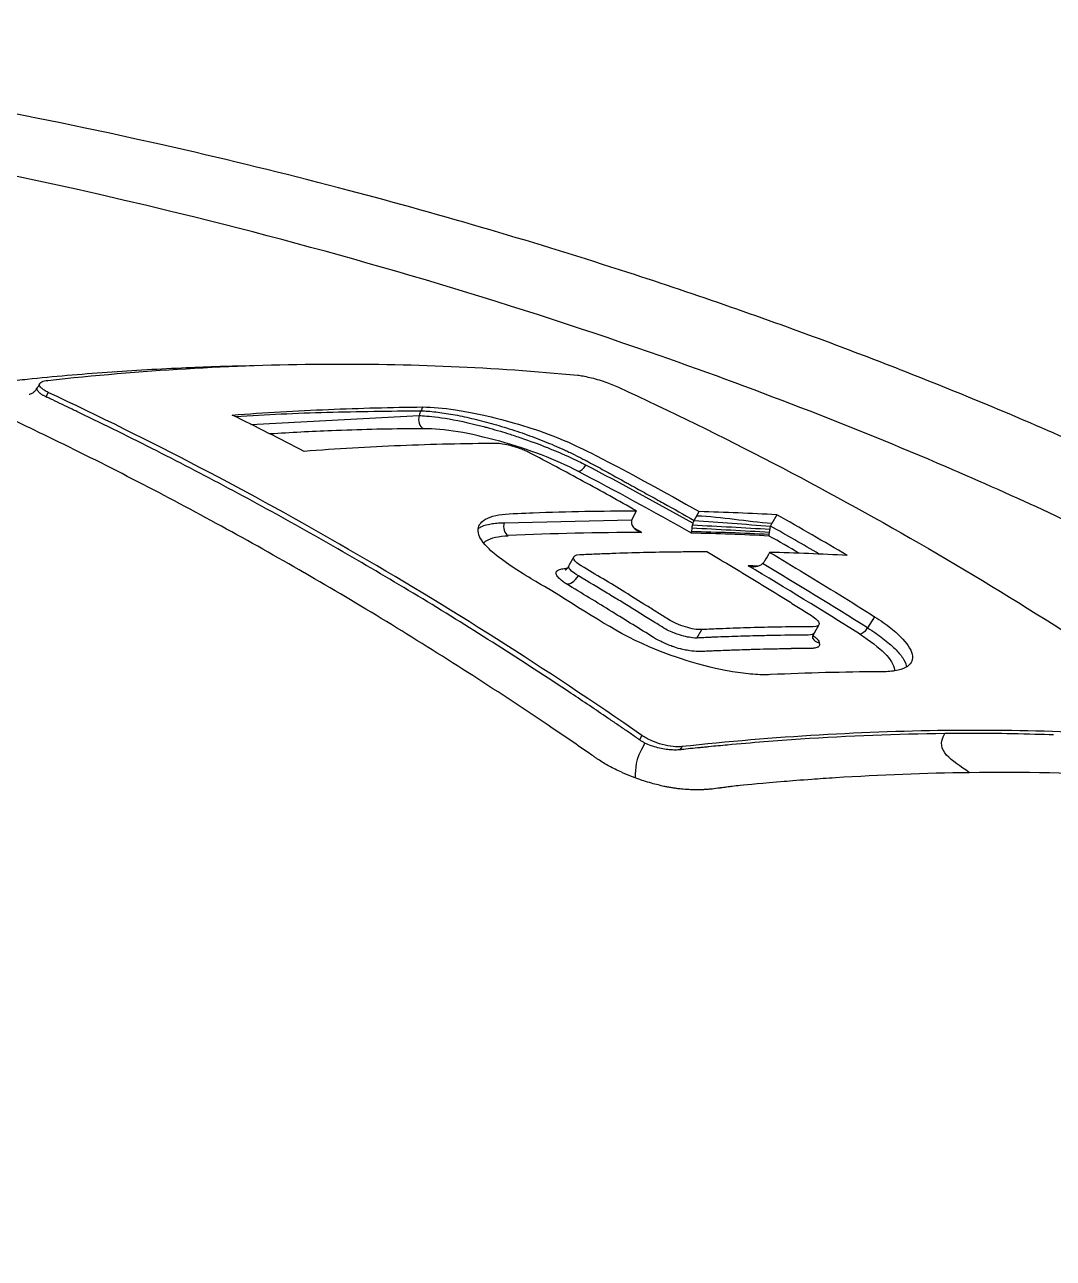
# Model space of a CAD drawing. Header units: millimetres. Extents: x 0 to 4378, y 0 to 2376.
# Drawn here: x 2719.27 to 2740.43, y 1266.41 to 1291.78 of the extents above; entities that cross this region are included whole.
import ezdxf

# ---------------------------------------------------------------- set-up
doc = ezdxf.new("R2010")
doc.units = ezdxf.units.MM
doc.header["$LTSCALE"] = 0.2
doc.layers.add('01_Object Line', color=4, linetype='Continuous')

# ---------------------------------------------------------------- blocks, each defined once
blk = doc.blocks.new('A$C7c2cc22e_1')
for p, q in [((209.365, 250.38), (209.322, 250.305)), ((209.54, 250.197), (209.489, 250.108)), ((214.866, 249.599), (217.171, 249.719)), ((213.71, 249.539), (214.866, 249.599)), ((221.541, 247.578), (221.639, 247.759)), ((222.825, 247.563), (222.929, 247.743)), ((224.527, 247.679), (224.424, 247.499)), ((218.919, 247.514), (221.541, 247.578)), ((220.352, 246.816), (220.248, 246.636)), ((224.194, 246.475), (224.194, 246.475)), ((224.904, 246.049), (224.904, 246.049)), ((225.392, 245.415), (225.292, 245.242)), ((226.537, 245.583), (226.393, 245.351)), ((222.882, 245.144), (222.982, 245.317)), ((221.751, 243.141), (221.7, 243.052)), ((222.57, 242.909), (222.533, 242.844))]:
    blk.add_line(p, q)
for centre, major_axis, ratio, start_param, end_param in [((217.312, 249.637), (0.001, -0.2), 0.77365, 4.287757, 5.913485), ((220.496, 248.759), (-0.093, -0.177), 0.58604, 0.282702, 1.548685), ((186.386, 141.921), (1.532, 115.221), 0.776925, 5.881445, 5.908212), ((186.197, 141.9), (1.681, 115.104), 0.777163, 5.880853, 5.909271), ((183.145, 136.663), (60.833, 105.398), 0.577369, 0.283518, 0.304573), ((188.887, 144.184), (-1.434, -112.931), 0.776835, 2.721499, 2.739646), ((219.06, 247.432), (0.01, -0.2), 0.765372, 4.254682, 5.832137), ((188.752, 143.954), (-1.435, -112.931), 0.776832, 2.727047, 2.739594), ((183.26, 136.518), (60.677, 105.111), 0.577362, 0.320266, 0.355733), ((184.893, 141.038), (1.622, 116.062), 0.777073, 5.880302, 5.882071), ((207.821, 131.446), (22.95, 114.988), 0.619756, 0.088687, 0.110518), ((188.536, 143.978), (-1.669, -112.765), 0.777196, 2.731745, 2.739505), ((186.373, 141.902), (-1.531, -115.245), 0.776937, 2.695403, 2.722169), ((184.576, 135.841), (60.859, 105.378), 0.577316, 0.283667, 0.304722), ((220.395, 248.367), (0.195, 2.112), 0.264415, 3.142477, 3.565612), ((186.18, 141.88), (-1.681, -115.131), 0.777161, 2.696436, 2.724849), ((184.425, 135.907), (60.674, 105.048), 0.5773, 0.304349, 0.306997), ((239.87, 190.855), (-59.428, 62.962), 0.349678, 5.367218, 5.382753), ((239.87, 190.855), (-59.428, 62.962), 0.349678, 5.353187, 5.367218), ((226.632, 245.656), (1.372, 0.51), 0.282269, 3.174957, 3.505464), ((226.295, 245.408), (-0.107, -0.169), 0.567948, 0.330285, 1.594392)]:
    blk.add_ellipse(centre, major_axis=major_axis, ratio=ratio, start_param=start_param, end_param=end_param)
for points, knots in [([(236.821, 246.091), (236.72, 246.149), (236.378, 246.344), (235.723, 246.703), (235.441, 246.855), (234.591, 247.303), (234.009, 247.598), (232.235, 248.466), (231.004, 249.026), (228.917, 249.918), (228.041, 250.279), (226.659, 250.822), (226.153, 251.016), (224.279, 251.715), (222.884, 252.201), (219.608, 253.264), (217.677, 253.834), (214.6, 254.646), (213.474, 254.924), (206.818, 256.454), (201.82, 257.152), (195.379, 257.673), (193.087, 257.76), (187.708, 257.722), (183.202, 257.477), (176.993, 255.792), (175.23, 255.066), (172.411, 253.337), (171.358, 252.334), (170.702, 251.216)], [-11.591769, -11.591769, -11.591769, -11.591769, -11.369233, -11.369233, -11.2055, -11.2055, -10.879051, -10.879051, -10.229253, -10.229253, -9.808886, -9.808886, -9.569695, -9.569695, -8.931682, -8.931682, -8.097781, -8.097781, -7.622133, -7.622133, -5.29353, -5.29353, -3.945591, -3.945591, -1.974095, -1.974095, -0.987299, -0.987299, -0.000001, -0.000001, -0.000001, -0.000001]), ([(234.612, 245.415), (234.587, 245.429), (234.567, 245.441), (234.521, 245.467), (234.499, 245.48), (234.43, 245.519), (234.384, 245.545), (234.245, 245.624), (234.152, 245.676), (233.866, 245.836), (233.673, 245.942), (233.041, 246.283), (232.6, 246.513), (230.841, 247.402), (229.444, 248.049), (226.065, 249.498), (224.018, 250.289), (218.893, 252.073), (215.746, 253.009), (207.29, 255.103), (202.403, 255.889), (192.73, 256.829), (188.351, 256.745), (181.757, 256.078), (178.974, 255.462), (174.445, 253.703), (172.747, 252.572), (171.675, 251.22)], [-6.407087, -6.407087, -6.407087, -6.407087, -6.401237, -6.401237, -6.39525, -6.39525, -6.383254, -6.383254, -6.359103, -6.359103, -6.309555, -6.309555, -6.200269, -6.200269, -5.881807, -5.881807, -5.449682, -5.449682, -4.832371, -4.832371, -3.815475, -3.815475, -2.514487, -2.514487, -1.264317, -1.264317, -0.000001, -0.000001, -0.000001, -0.000001]), ([(208.43, 250.394), (208.449, 250.397), (208.469, 250.4), (208.489, 250.403), (208.505, 250.406), (208.522, 250.408), (208.539, 250.41), (208.557, 250.412), (208.574, 250.414), (208.591, 250.415), (208.626, 250.419), (208.66, 250.423), (208.694, 250.427), (208.832, 250.442), (208.97, 250.456), (209.108, 250.47), (209.658, 250.526), (210.205, 250.573), (210.751, 250.613), (211.296, 250.652), (211.838, 250.684), (212.379, 250.707), (212.842, 250.727), (213.304, 250.741), (213.763, 250.749)], [-0.7017828, -0.7017828, -0.7017828, -0.7017828, -0.7003569, -0.7003569, -0.7003569, -0.6992184, -0.6992184, -0.6992184, -0.6980799, -0.6980799, -0.6980799, -0.695803, -0.695803, -0.695803, -0.686695, -0.686695, -0.686695, -0.6502632, -0.6502632, -0.6502632, -0.6138313, -0.6138313, -0.6138313, -0.5825731, -0.5825731, -0.5825731, -0.5825731]), ([(209.53, 250.444), (211.442, 250.653), (213.323, 250.764), (216.958, 250.792), (218.71, 250.716), (220.43, 250.55)], [-1.721691, -1.721691, -1.721691, -1.721691, -0.84519, -0.84519, -0.000001, -0.000001, -0.000001, -0.000001]), ([(220.43, 250.55), (220.462, 250.547), (220.499, 250.541), (220.583, 250.526), (220.629, 250.516), (220.727, 250.493), (220.779, 250.479), (220.885, 250.448), (220.939, 250.431), (221.041, 250.396), (221.089, 250.378), (221.182, 250.342), (221.227, 250.323), (221.267, 250.304)], [-0.09810241, -0.09810241, -0.09810241, -0.09810241, -0.08224452, -0.08224452, -0.06572757, -0.06572757, -0.0490448, -0.0490448, -0.03216608, -0.03216608, -0.01647028, -0.01647028, -0.00000101, -0.00000101, -0.00000101, -0.00000101]), ([(209.144, 250.158), (209.132, 250.156), (209.152, 250.159), (209.157, 250.16), (209.16, 250.16), (209.172, 250.164), (209.18, 250.166), (209.2, 250.176), (209.211, 250.181), (209.237, 250.199), (209.254, 250.213), (209.286, 250.248), (209.301, 250.268), (209.317, 250.295), (209.319, 250.299), (209.321, 250.304)], [3.68596578, 3.68596578, 3.68596578, 3.68596578, 3.6906205, 3.6906205, 3.69389919, 3.69389919, 3.70244773, 3.70244773, 3.70862293, 3.70862293, 3.71720511, 3.71720511, 3.72576335, 3.72576335, 3.72729434, 3.72729434, 3.72729434, 3.72729434]), ([(209.489, 250.108), (209.486, 250.109), (209.483, 250.11), (209.48, 250.112), (209.472, 250.116), (209.464, 250.119), (209.456, 250.123), (209.449, 250.127), (209.441, 250.131), (209.434, 250.135), (209.427, 250.139), (209.42, 250.143), (209.413, 250.147), (209.407, 250.151), (209.4, 250.155), (209.394, 250.159), (209.388, 250.163), (209.383, 250.168), (209.377, 250.172), (209.36, 250.185), (209.346, 250.199), (209.336, 250.212), (209.323, 250.23), (209.315, 250.247), (209.313, 250.263), (209.312, 250.278), (209.315, 250.292), (209.322, 250.305)], [0, 0, 0, 0, 0.0122208, 0.0122208, 0.0122208, 0.0476546, 0.0476546, 0.0476546, 0.0830884, 0.0830884, 0.0830884, 0.1185223, 0.1185223, 0.1185223, 0.1539561, 0.1539561, 0.1539561, 0.1893899, 0.1893899, 0.1893899, 0.3031466, 0.3031466, 0.3031466, 0.4523372, 0.4523372, 0.4523372, 0.5891474, 0.5891474, 0.5891474, 0.5891474]), ([(209.54, 250.197), (209.511, 250.211), (209.484, 250.225), (209.436, 250.255), (209.416, 250.27), (209.372, 250.31), (209.358, 250.335), (209.359, 250.38), (209.377, 250.4), (209.438, 250.429), (209.479, 250.439), (209.53, 250.444)], [-0.09661852, -0.09661852, -0.09661852, -0.09661852, -0.08429687, -0.08429687, -0.07141596, -0.07141596, -0.04825685, -0.04825685, -0.02320733, -0.02320733, -0.00000099, -0.00000099, -0.00000099, -0.00000099]), ([(221.267, 250.304), (222.337, 249.809), (223.398, 249.288), (225.463, 248.215), (226.464, 247.667), (228.452, 246.517), (229.436, 245.919), (231.432, 244.646), (232.441, 243.97), (233.439, 243.27)], [-1.723661, -1.723661, -1.723661, -1.723661, -1.283811, -1.283811, -0.862142, -0.862142, -0.440299, -0.440299, -0.000001, -0.000001, -0.000001, -0.000001]), ([(214.808, 246.484), (214.808, 246.484), (214.807, 246.485), (214.806, 246.485), (214.24, 246.812), (213.672, 247.132), (213.101, 247.444), (212.53, 247.756), (211.957, 248.061), (211.382, 248.358), (210.806, 248.656), (210.228, 248.946), (209.648, 249.228), (209.358, 249.37), (209.067, 249.509), (208.776, 249.646), (208.739, 249.664), (208.703, 249.681), (208.667, 249.698), (208.648, 249.706), (208.63, 249.715), (208.612, 249.724), (208.594, 249.732), (208.576, 249.741), (208.558, 249.749), (208.487, 249.784), (208.423, 249.819), (208.366, 249.854), (208.31, 249.889), (208.261, 249.924), (208.222, 249.958), (208.212, 249.967), (208.202, 249.975), (208.193, 249.984), (208.189, 249.988), (208.185, 249.992), (208.181, 249.996)], [-0.8616263, -0.8616263, -0.8616263, -0.8616263, -0.861572, -0.861572, -0.861572, -0.826965, -0.826965, -0.826965, -0.7923494, -0.7923494, -0.7923494, -0.7577381, -0.7577381, -0.7577381, -0.7404325, -0.7404325, -0.7404325, -0.7382693, -0.7382693, -0.7382693, -0.7371877, -0.7371877, -0.7371877, -0.7361061, -0.7361061, -0.7361061, -0.7317796, -0.7317796, -0.7317796, -0.7274532, -0.7274532, -0.7274532, -0.7263716, -0.7263716, -0.7263716, -0.7258308, -0.7258308, -0.7258308, -0.7258308]), ([(221.7, 243.052), (221.694, 243.056), (221.689, 243.059), (221.683, 243.063), (221.676, 243.069), (221.668, 243.074), (221.66, 243.079), (221.644, 243.09), (221.629, 243.101), (221.613, 243.112), (221.551, 243.155), (221.488, 243.198), (221.426, 243.241), (221.363, 243.284), (221.3, 243.327), (221.238, 243.37), (221.222, 243.381), (221.206, 243.391), (221.191, 243.402), (221.175, 243.413), (221.159, 243.424), (221.144, 243.434), (221.112, 243.456), (221.081, 243.477), (221.05, 243.498), (220.799, 243.669), (220.547, 243.838), (220.295, 244.006), (219.791, 244.342), (219.284, 244.671), (218.775, 244.995), (218.266, 245.318), (217.755, 245.636), (217.242, 245.947), (216.728, 246.259), (216.212, 246.564), (215.694, 246.863), (215.176, 247.163), (214.656, 247.456), (214.134, 247.743), (213.612, 248.03), (213.087, 248.311), (212.561, 248.585), (212.035, 248.86), (211.506, 249.129), (210.976, 249.391), (210.711, 249.522), (210.446, 249.651), (210.18, 249.779), (210.146, 249.795), (210.113, 249.811), (210.08, 249.827), (210.063, 249.835), (210.047, 249.843), (210.03, 249.851), (210.013, 249.859), (209.997, 249.867), (209.98, 249.875), (209.913, 249.907), (209.847, 249.939), (209.78, 249.97), (209.714, 250.002), (209.647, 250.033), (209.58, 250.065), (209.564, 250.073), (209.547, 250.08), (209.53, 250.088), (209.522, 250.092), (209.514, 250.096), (209.505, 250.1), (209.5, 250.103), (209.494, 250.105), (209.489, 250.108)], [0, 0, 0, 0, 0.0013857, 0.0013857, 0.0013857, 0.0033723, 0.0033723, 0.0033723, 0.0073454, 0.0073454, 0.0073454, 0.0232379, 0.0232379, 0.0232379, 0.0391303, 0.0391303, 0.0391303, 0.0431034, 0.0431034, 0.0431034, 0.0470765, 0.0470765, 0.0470765, 0.0550227, 0.0550227, 0.0550227, 0.1185925, 0.1185925, 0.1185925, 0.2457321, 0.2457321, 0.2457321, 0.3728716, 0.3728716, 0.3728716, 0.5000112, 0.5000112, 0.5000112, 0.6271507, 0.6271507, 0.6271507, 0.7543218, 0.7543218, 0.7543218, 0.8814771, 0.8814771, 0.8814771, 0.9450548, 0.9450548, 0.9450548, 0.953002, 0.953002, 0.953002, 0.9569756, 0.9569756, 0.9569756, 0.9609492, 0.9609492, 0.9609492, 0.9768436, 0.9768436, 0.9768436, 0.992738, 0.992738, 0.992738, 0.9967116, 0.9967116, 0.9967116, 0.9986984, 0.9986984, 0.9986984, 1, 1, 1, 1]), ([(221.751, 243.141), (219.777, 244.51), (217.766, 245.786), (215.719, 246.968), (213.69, 248.139), (211.63, 249.216), (209.54, 250.197)], [0, 0, 0, 0, 0.502185, 0.502185, 0.502185, 1, 1, 1, 1]), ([(213.325, 249.731), (213.987, 249.781), (214.645, 249.82), (215.301, 249.846), (215.956, 249.873), (216.601, 249.89), (217.242, 249.896)], [-0.9999995, -0.9999995, -0.9999995, -0.9999995, -0.4999998, -0.4999998, -0.4999998, 0, 0, 0, 0]), ([(214.805, 248.982), (214.558, 249.11), (214.311, 249.236), (213.817, 249.485), (213.571, 249.609), (213.325, 249.731)], [0, 0, 0, 0, 0.1025805, 0.1025805, 0.205161, 0.205161, 0.205161, 0.205161]), ([(213.392, 249.698), (214.021, 249.742), (214.646, 249.771), (215.268, 249.787), (215.92, 249.805), (216.563, 249.812), (217.205, 249.819)], [-0.9776532, -0.9776532, -0.9776532, -0.9776532, -0.5001671, -0.5001671, -0.5001671, 0, 0, 0, 0]), ([(217.171, 249.719), (217.334, 249.714), (217.667, 249.693), (218.285, 249.545), (218.363, 249.527), (218.444, 249.506), (218.529, 249.484), (218.559, 249.476), (218.588, 249.468), (218.618, 249.46), (218.69, 249.44), (218.764, 249.419), (218.841, 249.396), (218.898, 249.379), (218.964, 249.359), (219.038, 249.335), (219.121, 249.309), (219.214, 249.278), (219.316, 249.243), (219.535, 249.167), (219.687, 249.107), (219.779, 249.071), (219.858, 249.04), (219.932, 249.009), (220.002, 248.98), (220.076, 248.949), (220.145, 248.919), (220.21, 248.89), (220.22, 248.885), (220.229, 248.881), (220.239, 248.877), (220.394, 248.806), (220.51, 248.748), (220.596, 248.702)], [0, 0, 0, 0, 0.393941, 0.393941, 0.393941, 0.443084, 0.443084, 0.443084, 0.459957, 0.459957, 0.459957, 0.5, 0.5, 0.5, 0.558685, 0.558685, 0.558685, 0.625, 0.625, 0.625, 0.75, 0.75, 0.75, 0.810453, 0.810453, 0.810453, 0.875, 0.875, 0.875, 0.882272, 0.882272, 0.882272, 1, 1, 1, 1]), ([(217.242, 249.896), (217.236, 249.883), (217.229, 249.87), (217.217, 249.845), (217.211, 249.832), (217.205, 249.819)], [0.0000052, 0.0000052, 0.0000052, 0.0000052, 0.5, 0.5, 0.999968, 0.999968, 0.999968, 0.999968]), ([(217.205, 249.819), (217.298, 249.816), (217.401, 249.808), (217.511, 249.795), (217.621, 249.782), (217.739, 249.764), (217.862, 249.742), (217.985, 249.72), (218.114, 249.693), (218.247, 249.662), (218.379, 249.632), (218.516, 249.597), (218.655, 249.558), (218.793, 249.519), (218.934, 249.477), (219.075, 249.432), (219.215, 249.386), (219.355, 249.338), (219.493, 249.287), (219.562, 249.262), (219.631, 249.236), (219.698, 249.209), (219.766, 249.182), (219.832, 249.155), (219.898, 249.128), (219.963, 249.1), (220.027, 249.072), (220.09, 249.044), (220.121, 249.03), (220.152, 249.016), (220.183, 249.002), (220.213, 248.987), (220.243, 248.973), (220.273, 248.959), (220.332, 248.93), (220.389, 248.901), (220.446, 248.873), (220.477, 248.857), (220.508, 248.841), (220.538, 248.826)], [0, 0, 0, 0, 0.0625, 0.0625, 0.0625, 0.125, 0.125, 0.125, 0.1875, 0.1875, 0.1875, 0.25, 0.25, 0.25, 0.3125, 0.3125, 0.3125, 0.375, 0.375, 0.375, 0.40625, 0.40625, 0.40625, 0.4375, 0.4375, 0.4375, 0.46875, 0.46875, 0.46875, 0.484375, 0.484375, 0.484375, 0.5, 0.5, 0.5, 0.53125, 0.53125, 0.53125, 0.5482111, 0.5482111, 0.5482111, 0.5482111]), ([(217.242, 249.896), (217.438, 249.894), (217.663, 249.876), (218.232, 249.79), (218.526, 249.723), (219.099, 249.581), (219.375, 249.494), (219.77, 249.36), (220.048, 249.258), (220.491, 249.055), (220.697, 248.955), (221.556, 248.508), (222.183, 248.166), (222.929, 247.743)], [-1.991968, -1.991968, -1.991968, -1.991968, -1.786266, -1.786266, -1.531519, -1.531519, -1.065024, -1.065024, -0.555126, -0.555126, -0.317149, -0.317149, 0, 0, 0, 0]), ([(217.257, 249.45), (217.257, 249.45), (217.257, 249.45), (217.257, 249.45), (217.257, 249.45), (217.257, 249.45), (217.257, 249.45), (217.256, 249.45), (217.256, 249.45), (217.255, 249.45), (217.255, 249.45), (217.254, 249.45), (217.253, 249.45), (217.222, 249.45), (217.138, 249.45), (216.475, 249.443), (215.922, 249.43), (214.946, 249.39), (214.525, 249.368), (214.101, 249.342)], [-0.6129394, -0.6129394, -0.6129394, -0.6129394, -0.6128545, -0.6128545, -0.6127713, -0.6127713, -0.6126044, -0.6126044, -0.6122683, -0.6122683, -0.6115884, -0.6115884, -0.6102003, -0.6102003, -0.5568848, -0.5568848, -0.2967167, -0.2967167, -0.1001915, -0.1001915, -0.1001915, -0.1001915]), ([(220.436, 248.573), (219.973, 248.816), (219.443, 249.019), (218.827, 249.19), (218.209, 249.362), (217.679, 249.453), (217.257, 249.45)], [0, 0, 0, 0, 0.5, 0.5, 0.5, 1, 1, 1, 1]), ([(218.751, 249.145), (218.102, 249.141), (217.447, 249.127), (216.788, 249.1), (216.13, 249.073), (215.469, 249.034), (214.805, 248.982)], [-1, -1, -1, -1, -0.5, -0.5, -0.5, 0, 0, 0, 0]), ([(219.439, 248.956), (219.413, 248.97), (219.384, 248.984), (219.322, 249.011), (219.289, 249.024), (219.181, 249.064), (219.113, 249.083), (219, 249.112), (218.941, 249.125), (218.834, 249.142), (218.789, 249.145), (218.751, 249.145)], [-0.06988791, -0.06988791, -0.06988791, -0.06988791, -0.06202551, -0.06202551, -0.05423635, -0.05423635, -0.03774543, -0.03774543, -0.01857631, -0.01857631, 0, 0, 0, 0]), ([(221.639, 247.759), (221.274, 247.965), (220.909, 248.167), (220.176, 248.566), (219.808, 248.763), (219.439, 248.956)], [0, 0, 0, 0, 0.1540444, 0.1540444, 0.3080886, 0.3080886, 0.3080886, 0.3080886]), ([(220.538, 248.826), (220.564, 248.813), (220.589, 248.799), (220.615, 248.786), (220.725, 248.729), (220.832, 248.671), (220.937, 248.613), (221.043, 248.555), (221.146, 248.498), (221.25, 248.44), (221.302, 248.411), (221.354, 248.382), (221.407, 248.353), (221.433, 248.338), (221.459, 248.324), (221.485, 248.309), (221.512, 248.295), (221.538, 248.28), (221.565, 248.266), (221.618, 248.237), (221.671, 248.208), (221.723, 248.178), (221.776, 248.149), (221.829, 248.12), (221.882, 248.091), (221.987, 248.033), (222.092, 247.974), (222.197, 247.916), (222.406, 247.799), (222.615, 247.681), (222.825, 247.563)], [0.5482111, 0.5482111, 0.5482111, 0.5482111, 0.5625, 0.5625, 0.5625, 0.625, 0.625, 0.625, 0.6875, 0.6875, 0.6875, 0.71875, 0.71875, 0.71875, 0.734375, 0.734375, 0.734375, 0.75, 0.75, 0.75, 0.78125, 0.78125, 0.78125, 0.8125, 0.8125, 0.8125, 0.875, 0.875, 0.875, 1, 1, 1, 1]), ([(224.399, 244.391), (224.29, 244.385), (224.168, 244.387), (223.904, 244.407), (223.763, 244.425), (223.448, 244.478), (223.143, 244.536), (222.514, 244.725), (222.219, 244.825), (221.12, 245.305), (220.561, 245.715), (219.563, 246.31), (219.477, 246.358), (218.928, 246.703), (218.757, 246.842), (218.592, 246.984), (218.447, 247.122), (218.361, 247.375), (218.385, 247.464), (218.548, 247.616), (218.692, 247.664), (219.033, 247.704), (219.342, 247.713), (220.223, 247.748), (220.932, 247.761), (221.639, 247.759)], [-1.490546, -1.490546, -1.490546, -1.490546, -1.372171, -1.372171, -1.254036, -1.254036, -1.123299, -1.123299, -1.043679, -1.043679, -0.850826, -0.850826, -0.807838, -0.807838, -0.709589, -0.709589, -0.595224, -0.595224, -0.510831, -0.510831, -0.413449, -0.413449, -0.333919, -0.333919, 0, 0, 0, 0]), ([(218.382, 247.39), (218.385, 247.393), (218.388, 247.395), (218.391, 247.397), (218.411, 247.412), (218.433, 247.426), (218.459, 247.438), (218.51, 247.462), (218.573, 247.48), (218.649, 247.493), (218.686, 247.499), (218.726, 247.504), (218.769, 247.508), (218.812, 247.511), (218.858, 247.513), (218.906, 247.514), (218.91, 247.514), (218.915, 247.514), (218.919, 247.514)], [0.6991956, 0.6991956, 0.6991956, 0.6991956, 0.7086002, 0.7086002, 0.7086002, 0.7658861, 0.7658861, 0.7658861, 0.8804581, 0.8804581, 0.8804581, 0.937744, 0.937744, 0.937744, 0.99503, 0.99503, 0.99503, 0.9999999, 0.9999999, 0.9999999, 0.9999999]), ([(221.541, 247.578), (221.531, 247.551), (221.533, 247.526), (221.546, 247.469), (221.559, 247.444), (221.619, 247.37), (221.685, 247.332), (221.746, 247.313)], [0, 0, 0, 0, 0.224327, 0.224327, 0.48026, 0.48026, 1, 1, 1, 1]), ([(222.783, 247.409), (222.785, 247.418), (222.786, 247.428), (222.79, 247.454), (222.792, 247.465), (222.793, 247.472)], [0.000000011, 0.000000011, 0.000000011, 0.000000011, 0.003841003, 0.003841003, 0.009116418, 0.009116418, 0.009116418, 0.009116418]), ([(222.8, 247.503), (222.798, 247.498), (222.797, 247.493), (222.795, 247.482), (222.794, 247.477), (222.793, 247.472)], [-0.003301331, -0.003301331, -0.003301331, -0.003301331, -0.001689221, -0.001689221, -0.000000019, -0.000000019, -0.000000019, -0.000000019]), ([(222.8, 247.503), (222.803, 247.513), (222.806, 247.524), (222.815, 247.544), (222.82, 247.553), (222.825, 247.563)], [0, 0, 0, 0, 0.003282931, 0.003282931, 0.006573886, 0.006573886, 0.006573886, 0.006573886]), ([(224.387, 247.38), (224.389, 247.391), (224.39, 247.403), (224.393, 247.425), (224.395, 247.435), (224.396, 247.446)], [0.000000013, 0.000000013, 0.000000013, 0.000000013, 0.00390783, 0.00390783, 0.007236496, 0.007236496, 0.007236496, 0.007236496]), ([(218.492, 247.1), (218.509, 247.115), (218.528, 247.13), (218.549, 247.143), (218.649, 247.205), (218.801, 247.24), (219.002, 247.249)], [-0.3067886, -0.3067886, -0.3067886, -0.3067886, -0.25, -0.25, -0.25, 0, 0, 0, 0]), ([(222.783, 247.409), (222.782, 247.398), (222.78, 247.389), (222.778, 247.38), (222.775, 247.361), (222.772, 247.345), (222.771, 247.332)], [0, 0, 0, 0, 0.3265137, 0.3265137, 0.3265137, 1, 1, 1, 1]), ([(224.369, 247.242), (224.368, 247.243), (224.368, 247.245), (224.367, 247.249), (224.367, 247.252), (224.367, 247.26), (224.368, 247.266), (224.368, 247.272)], [-0.00157775, -0.00157775, -0.00157775, -0.00157775, 0, 0, 0.002702374, 0.002702374, 0.007003031, 0.007003031, 0.007003031, 0.007003031]), ([(224.368, 247.272), (224.369, 247.276), (224.369, 247.279), (224.37, 247.286), (224.371, 247.29), (224.373, 247.302), (224.375, 247.31), (224.376, 247.32)], [0, 0, 0, 0, 0.00215029, 0.00215029, 0.004290258, 0.004290258, 0.008512017, 0.008512017, 0.008512017, 0.008512017]), ([(224.376, 247.32), (224.378, 247.329), (224.38, 247.338), (224.384, 247.363), (224.386, 247.374), (224.387, 247.38)], [0.000000012, 0.000000012, 0.000000012, 0.000000012, 0.004132774, 0.004132774, 0.009733123, 0.009733123, 0.009733123, 0.009733123]), ([(222.982, 245.317), (222.894, 245.313), (222.774, 245.332), (222.581, 245.391), (222.517, 245.415), (222.397, 245.468), (222.343, 245.497), (222.222, 245.574), (222.147, 245.621), (221.999, 245.714), (221.924, 245.761), (221.701, 245.9), (221.552, 245.992), (221.253, 246.176), (221.104, 246.267), (220.804, 246.449), (220.654, 246.539), (220.457, 246.657), (220.418, 246.686), (220.364, 246.74), (220.349, 246.765), (220.34, 246.829), (220.386, 246.856), (220.529, 246.863), (220.583, 246.865), (220.693, 246.87), (220.748, 246.872), (220.912, 246.879), (221.022, 246.883), (221.35, 246.895), (221.568, 246.902), (222.004, 246.912), (222.221, 246.916), (222.547, 246.92), (222.655, 246.921), (222.872, 246.922), (222.98, 246.922), (223.088, 246.922)], [0, 0, 0, 0, 0.049586, 0.049586, 0.074046, 0.074046, 0.09857, 0.09857, 0.137167, 0.137167, 0.175764, 0.175764, 0.252958, 0.252958, 0.330152, 0.330152, 0.407345, 0.407345, 0.43188, 0.43188, 0.45635, 0.45635, 0.505944, 0.505944, 0.536823, 0.536823, 0.567702, 0.567702, 0.629461, 0.629461, 0.752975, 0.752975, 0.876487, 0.876487, 0.938244, 0.938244, 1, 1, 1, 1]), ([(223.088, 246.922), (223.268, 246.815), (223.449, 246.708), (223.628, 246.599), (223.808, 246.491), (223.988, 246.382), (224.167, 246.272), (224.346, 246.163), (224.526, 246.052), (224.704, 245.941), (224.794, 245.885), (224.883, 245.829), (224.972, 245.773), (225.061, 245.717), (225.151, 245.661), (225.239, 245.604), (225.286, 245.575), (225.324, 245.545), (225.351, 245.518), (225.378, 245.49), (225.394, 245.465), (225.397, 245.444), (225.403, 245.401), (225.358, 245.377), (225.271, 245.377), (225.082, 245.376), (224.892, 245.374), (224.702, 245.371), (224.512, 245.368), (224.321, 245.364), (224.131, 245.359), (223.94, 245.354), (223.749, 245.348), (223.557, 245.341), (223.461, 245.337), (223.366, 245.334), (223.27, 245.33), (223.222, 245.328), (223.174, 245.326), (223.126, 245.323), (223.078, 245.321), (223.03, 245.319), (222.982, 245.317)], [0, 0, 0, 0, 0.102758, 0.102758, 0.102758, 0.205514, 0.205514, 0.205514, 0.30827, 0.30827, 0.30827, 0.359648, 0.359648, 0.359648, 0.411026, 0.411026, 0.411026, 0.438236, 0.438236, 0.438236, 0.465377, 0.465377, 0.465377, 0.5204, 0.5204, 0.5204, 0.640302, 0.640302, 0.640302, 0.760202, 0.760202, 0.760202, 0.880101, 0.880101, 0.880101, 0.94005, 0.94005, 0.94005, 0.970025, 0.970025, 0.970025, 1, 1, 1, 1]), ([(223.935, 246.628), (223.94, 246.627), (223.944, 246.626), (223.972, 246.618), (223.996, 246.614), (224.043, 246.61), (224.068, 246.611), (224.12, 246.619), (224.146, 246.626), (224.18, 246.639), (224.193, 246.644), (224.215, 246.657), (224.226, 246.665), (224.235, 246.674)], [-0.00147192, -0.00147192, -0.00147192, -0.00147192, 0, 0, 0.0072917, 0.0072917, 0.01459354, 0.01459354, 0.02333481, 0.02333481, 0.02819873, 0.02819873, 0.03286728, 0.03286728, 0.03286728, 0.03286728]), ([(224.378, 246.906), (224.344, 246.846), (224.309, 246.786), (224.274, 246.725), (224.263, 246.706), (224.25, 246.689), (224.235, 246.674)], [-1, -1, -1, -1, -0.2405559, -0.2405559, -0.2405559, 0, 0, 0, 0]), ([(224.378, 246.906), (224.62, 246.763), (224.861, 246.619), (225.101, 246.473), (225.341, 246.328), (225.581, 246.181), (225.82, 246.032), (226.06, 245.884), (226.299, 245.734), (226.537, 245.583)], [-1, -1, -1, -1, -0.666667, -0.666667, -0.666667, -0.333333, -0.333333, -0.333333, 0, 0, 0, 0]), ([(221.61, 242.268), (221.587, 242.277), (221.563, 242.286), (221.54, 242.295), (221.528, 242.299), (221.517, 242.304), (221.505, 242.308), (221.494, 242.313), (221.482, 242.318), (221.471, 242.322), (221.459, 242.327), (221.448, 242.332), (221.436, 242.337), (221.425, 242.341), (221.413, 242.346), (221.402, 242.351), (221.379, 242.361), (221.357, 242.371), (221.335, 242.381), (221.245, 242.421), (221.159, 242.464), (221.078, 242.508), (220.997, 242.553), (220.92, 242.599), (220.85, 242.646), (220.833, 242.658), (220.816, 242.67), (220.799, 242.682), (220.782, 242.694), (220.765, 242.705), (220.748, 242.717), (220.713, 242.741), (220.679, 242.764), (220.645, 242.788), (220.372, 242.976), (220.098, 243.163), (219.824, 243.348), (219.275, 243.718), (218.723, 244.081), (218.168, 244.437), (217.613, 244.793), (217.055, 245.141), (216.495, 245.483), (215.935, 245.824), (215.373, 246.157), (214.808, 246.484)], [-1, -1, -1, -1, -0.9989185, -0.9989185, -0.9989185, -0.9983778, -0.9983778, -0.9983778, -0.9978371, -0.9978371, -0.9978371, -0.9972963, -0.9972963, -0.9972963, -0.9967556, -0.9967556, -0.9967556, -0.9956741, -0.9956741, -0.9956741, -0.9913482, -0.9913482, -0.9913482, -0.9870224, -0.9870224, -0.9870224, -0.9859409, -0.9859409, -0.9859409, -0.9848594, -0.9848594, -0.9848594, -0.9826965, -0.9826965, -0.9826965, -0.965393, -0.965393, -0.965393, -0.930786, -0.930786, -0.930786, -0.896179, -0.896179, -0.896179, -0.8616263, -0.8616263, -0.8616263, -0.8616263]), ([(220.06, 246.358), (220.036, 246.382), (220.017, 246.406), (220.004, 246.429), (219.991, 246.453), (219.985, 246.475), (219.987, 246.494)], [0.03663506, 0.03663506, 0.03663506, 0.03663506, 0.0625, 0.0625, 0.0625, 0.09375, 0.09375, 0.09375, 0.09375]), ([(219.987, 246.494), (219.989, 246.512), (219.998, 246.526), (220.013, 246.536), (220.028, 246.545), (220.05, 246.553), (220.081, 246.56), (220.11, 246.567), (220.14, 246.572), (220.173, 246.576), (220.187, 246.577), (220.202, 246.578), (220.217, 246.579)], [0.09375, 0.09375, 0.09375, 0.09375, 0.125, 0.125, 0.125, 0.15625, 0.15625, 0.15625, 0.1875, 0.1875, 0.1875, 0.2017727, 0.2017727, 0.2017727, 0.2017727]), ([(220.173, 246.54), (220.173, 246.54), (220.174, 246.541), (220.177, 246.543), (220.18, 246.545), (220.19, 246.552), (220.2, 246.559), (220.216, 246.577), (220.223, 246.585), (220.232, 246.599), (220.236, 246.604), (220.24, 246.61), (220.241, 246.612), (220.242, 246.613)], [0.43981939, 0.43981939, 0.43981939, 0.43981939, 0.44352858, 0.44352858, 0.44762814, 0.44762814, 0.45451917, 0.45451917, 0.45860185, 0.45860185, 0.4607389, 0.4607389, 0.46137688, 0.46137688, 0.46137688, 0.46137688]), ([(220.447, 246.421), (220.381, 246.46), (220.333, 246.494), (220.303, 246.522), (220.268, 246.553), (220.255, 246.575), (220.249, 246.59), (220.246, 246.596), (220.245, 246.602), (220.245, 246.608), (220.245, 246.616), (220.247, 246.622), (220.251, 246.628)], [0, 0, 0, 0, 0.0391751, 0.0391751, 0.0391751, 0.0833333, 0.0833333, 0.0833333, 0.0956643, 0.0956643, 0.0956643, 0.1118196, 0.1118196, 0.1118196, 0.1118196]), ([(222.373, 245.261), (222.329, 245.28), (222.285, 245.302), (222.241, 245.326), (222.19, 245.355), (222.14, 245.387), (222.087, 245.42), (222.006, 245.471), (221.92, 245.524), (221.825, 245.583), (221.743, 245.634), (221.656, 245.688), (221.563, 245.745), (221.48, 245.796), (221.393, 245.85), (221.301, 245.906), (221.262, 245.929), (221.223, 245.953), (221.183, 245.978), (221.136, 246.006), (221.087, 246.036), (221.038, 246.066), (220.855, 246.176), (220.658, 246.295), (220.447, 246.421)], [0.4004159, 0.4004159, 0.4004159, 0.4004159, 0.4570088, 0.4570088, 0.4570088, 0.5226685, 0.5226685, 0.5226685, 0.6227312, 0.6227312, 0.6227312, 0.7095476, 0.7095476, 0.7095476, 0.7873, 0.7873, 0.7873, 0.8197623, 0.8197623, 0.8197623, 0.8583457, 0.8583457, 0.8583457, 1, 1, 1, 1]), ([(236.821, 246.091), (236.99, 245.993), (237.442, 245.733), (238.436, 245.117), (238.821, 244.869), (239.446, 244.455), (239.692, 244.288), (240.891, 243.457), (241.788, 242.778), (243.161, 241.644), (243.679, 241.187), (244.807, 240.124), (245.391, 239.516), (246.608, 238.102), (247.191, 237.298), (248.276, 235.45), (248.688, 234.413), (248.928, 233.145), (248.962, 232.881), (248.991, 232.49), (248.996, 232.361), (248.999, 232.105), (248.997, 231.979), (248.988, 231.787), (248.983, 231.723), (248.968, 231.53), (248.954, 231.405), (248.918, 231.158), (248.896, 231.036), (248.858, 230.855), (248.844, 230.795), (248.814, 230.672), (248.798, 230.609), (248.763, 230.485), (248.745, 230.423), (248.686, 230.237), (248.642, 230.112), (248.553, 229.879), (248.505, 229.766), (248.404, 229.544), (248.35, 229.435), (248.176, 229.109), (248.045, 228.894), (247.747, 228.461), (247.577, 228.241), (247.231, 227.842), (247.059, 227.662), (246.815, 227.427), (246.763, 227.379), (246.497, 227.135), (246.271, 226.947), (245.909, 226.671), (245.785, 226.58), (245.531, 226.403), (245.401, 226.315), (245.134, 226.143), (244.999, 226.059), (244.788, 225.934), (244.716, 225.892), (244.575, 225.811), (244.505, 225.772), (244.359, 225.692), (244.284, 225.652), (244.071, 225.539), (243.923, 225.464), (242.623, 224.826), (241.298, 224.338), (239.679, 223.897), (239.54, 223.86), (239.26, 223.788), (239.122, 223.754), (238.847, 223.687), (238.711, 223.655), (238.439, 223.593), (238.304, 223.563), (238.036, 223.505), (237.901, 223.477), (237.513, 223.398), (237.25, 223.348), (236.482, 223.209), (235.959, 223.125), (235.223, 223.02), (234.992, 222.989), (234.65, 222.945), (234.54, 222.932), (234.214, 222.893), (233.998, 222.868), (233.575, 222.823), (233.371, 222.803), (232.775, 222.747), (232.382, 222.714), (231.285, 222.636), (230.572, 222.598), (229.301, 222.552), (228.748, 222.54), (227.347, 222.525), (226.49, 222.532), (225.184, 222.565), (224.746, 222.579), (224.082, 222.607), (223.861, 222.618), (223.527, 222.635), (223.415, 222.641), (223.248, 222.65), (223.192, 222.653), (223.108, 222.658), (223.08, 222.659), (223.024, 222.662), (222.996, 222.664), (222.968, 222.666)], [0.000492, 0.000492, 0.000492, 0.000492, 0.070477, 0.070477, 0.116784, 0.116784, 0.147598, 0.147598, 0.270163, 0.270163, 0.35129, 0.35129, 0.459378, 0.459378, 0.603543, 0.603543, 0.795477, 0.795477, 0.846759, 0.846759, 0.872247, 0.872247, 0.897546, 0.897546, 0.910816, 0.910816, 0.936058, 0.936058, 0.961053, 0.961053, 0.973407, 0.973407, 0.986612, 0.986612, 0.999925, 0.999925, 1.026343, 1.026343, 1.051465, 1.051465, 1.076258, 1.076258, 1.125243, 1.125243, 1.177878, 1.177878, 1.224985, 1.224985, 1.237745, 1.237745, 1.287061, 1.287061, 1.311764, 1.311764, 1.336615, 1.336615, 1.361333, 1.361333, 1.372959, 1.372959, 1.384222, 1.384222, 1.395507, 1.395507, 1.41867, 1.41867, 1.596072, 1.596072, 1.612752, 1.612752, 1.628768, 1.628768, 1.644172, 1.644172, 1.659003, 1.659003, 1.673475, 1.673475, 1.702106, 1.702106, 1.756638, 1.756638, 1.781274, 1.781274, 1.792708, 1.792708, 1.814679, 1.814679, 1.835454, 1.835454, 1.874477, 1.874477, 1.942807, 1.942807, 1.994085, 1.994085, 2.070998, 2.070998, 2.109452, 2.109452, 2.128666, 2.128666, 2.138273, 2.138273, 2.143077, 2.143077, 2.145479, 2.145479, 2.147874, 2.147874, 2.147874, 2.147874]), ([(234.612, 245.415), (234.653, 245.391), (234.685, 245.373), (234.755, 245.332), (234.791, 245.311), (234.898, 245.249), (234.968, 245.208), (235.182, 245.081), (235.323, 244.997), (235.76, 244.732), (236.051, 244.55), (237.041, 243.916), (237.718, 243.452), (239.75, 241.968), (240.984, 240.924), (242.271, 239.649), (242.5, 239.413), (243.254, 238.602), (243.733, 238.028), (244.412, 237.104), (244.649, 236.752), (245.141, 235.946), (245.38, 235.495), (245.75, 234.656), (245.892, 234.268), (246.06, 233.68), (246.109, 233.476), (246.348, 232.258), (246.311, 231.284), (245.897, 229.915), (245.702, 229.476), (245.194, 228.631), (244.881, 228.226), (244.147, 227.459), (243.727, 227.098), (242.778, 226.413), (242.247, 226.09), (239.317, 224.57), (236.167, 223.72), (231.461, 223.176), (230.544, 223.097), (228.178, 222.953), (226.692, 222.918), (224.383, 222.943), (223.599, 222.965), (222.008, 223.034), (221.2, 223.081), (220.384, 223.141)], [0.000001, 0.000001, 0.000001, 0.000001, 0.017289, 0.017289, 0.034993, 0.034993, 0.070506, 0.070506, 0.142461, 0.142461, 0.294734, 0.294734, 0.67969, 0.67969, 1.52071, 1.52071, 1.712137, 1.712137, 2.17847, 2.17847, 2.468632, 2.468632, 2.845677, 2.845677, 3.177241, 3.177241, 3.354712, 3.354712, 4.246918, 4.246918, 4.688059, 4.688059, 5.129475, 5.129475, 5.562211, 5.562211, 5.997516, 5.997516, 7.753462, 7.753462, 8.159608, 8.159608, 8.770872, 8.770872, 9.07783, 9.07783, 9.385555, 9.385555, 9.385555, 9.385555]), ([(226.537, 245.583), (226.662, 245.504), (226.774, 245.425), (226.969, 245.27), (227.052, 245.195), (227.239, 244.992), (227.307, 244.873), (227.327, 244.674), (227.278, 244.594), (227.119, 244.508), (227.046, 244.485), (226.869, 244.454), (226.765, 244.447), (226.648, 244.449)], [-0.4066496, -0.4066496, -0.4066496, -0.4066496, -0.3530901, -0.3530901, -0.2996138, -0.2996138, -0.2036808, -0.2036808, -0.1075118, -0.1075118, -0.053792, -0.053792, 0, 0, 0, 0]), ([(222.29, 245.005), (222.273, 245.012), (222.258, 245.018), (222.243, 245.025), (222.223, 245.033), (222.205, 245.041), (222.189, 245.049), (222.167, 245.059), (222.132, 245.076), (222.089, 245.099), (222.044, 245.122), (222.012, 245.141), (221.99, 245.154)], [-0.05357143, -0.05357143, -0.05357143, -0.05357143, -0.04596765, -0.04596765, -0.04596765, -0.03571429, -0.03571429, -0.03571429, -0.01785714, -0.01785714, -0.01785714, 0, 0, 0, 0]), ([(222.882, 245.144), (222.872, 245.142), (222.827, 245.139), (222.721, 245.158), (222.639, 245.172), (222.51, 245.202), (222.373, 245.261)], [0, 0, 0, 0, 0.2270329, 0.2270329, 0.2270329, 0.4004159, 0.4004159, 0.4004159, 0.4004159]), ([(224.222, 245.191), (224.212, 245.191), (224.202, 245.19), (224.192, 245.19), (224.139, 245.189), (224.085, 245.188), (224.031, 245.186), (223.867, 245.182), (223.704, 245.177), (223.54, 245.171), (223.519, 245.171), (223.491, 245.17), (223.458, 245.168), (223.434, 245.168), (223.407, 245.167), (223.377, 245.166), (223.276, 245.162), (223.222, 245.16), (223.213, 245.159), (223.199, 245.159), (223.185, 245.158), (223.17, 245.157), (223.122, 245.155), (223.074, 245.153), (223.026, 245.15), (222.978, 245.148), (222.93, 245.146), (222.882, 245.144)], [-0.5059117, -0.5059117, -0.5059117, -0.5059117, -0.5, -0.5, -0.5, -0.4380857, -0.4380857, -0.4380857, -0.25, -0.25, -0.25, -0.213451, -0.213451, -0.213451, -0.1875, -0.1875, -0.1875, -0.125, -0.125, -0.125, -0.1086379, -0.1086379, -0.1086379, -0.0541706, -0.0541706, -0.0541706, 0, 0, 0, 0]), ([(225.292, 245.241), (225.282, 245.222), (225.251, 245.204), (225.171, 245.204), (225.03, 245.203), (224.84, 245.202), (224.602, 245.198), (224.487, 245.196), (224.36, 245.194), (224.222, 245.191)], [-0.8591398, -0.8591398, -0.8591398, -0.8591398, -0.7613869, -0.7613869, -0.7613869, -0.5892866, -0.5892866, -0.5892866, -0.5059117, -0.5059117, -0.5059117, -0.5059117]), ([(225.292, 245.241), (225.291, 245.241), (225.291, 245.241), (225.291, 245.24), (225.291, 245.24), (225.29, 245.239), (225.29, 245.239), (225.289, 245.236), (225.287, 245.235), (225.283, 245.228), (225.281, 245.223), (225.27, 245.202), (225.265, 245.186), (225.262, 245.165), (225.261, 245.159), (225.262, 245.144), (225.263, 245.138), (225.265, 245.134), (225.265, 245.133), (225.265, 245.133)], [0, 0, 0, 0, 0.00010647, 0.00010647, 0.00019147, 0.00019147, 0.00044645, 0.00044645, 0.00121145, 0.00121145, 0.00350773, 0.00350773, 0.01045893, 0.01045893, 0.01413237, 0.01413237, 0.02019704, 0.02019704, 0.02340072, 0.02340072, 0.02340072, 0.02340072]), ([(225.269, 245.195), (225.27, 245.194), (225.272, 245.193), (225.273, 245.191), (225.285, 245.183), (225.296, 245.175), (225.306, 245.167), (225.327, 245.151), (225.344, 245.136), (225.358, 245.121), (225.372, 245.106), (225.383, 245.091), (225.39, 245.078), (225.397, 245.065), (225.4, 245.053), (225.401, 245.041)], [-0.2226985, -0.2226985, -0.2226985, -0.2226985, -0.21875, -0.21875, -0.21875, -0.1875, -0.1875, -0.1875, -0.125, -0.125, -0.125, -0.0625, -0.0625, -0.0625, 0, 0, 0, 0]), ([(226.225, 245.228), (226.677, 244.942), (226.916, 244.699), (226.948, 244.493), (226.949, 244.485), (226.95, 244.476), (226.95, 244.468)], [-1, -1, -1, -1, -0.5, -0.5, -0.5, -0.4797831, -0.4797831, -0.4797831, -0.4797831]), ([(226.393, 245.351), (226.51, 245.278), (226.616, 245.205), (226.804, 245.062), (226.886, 244.992), (227.022, 244.859), (227.076, 244.795), (227.155, 244.676), (227.18, 244.621), (227.191, 244.564), (227.192, 244.556), (227.192, 244.549)], [0, 0, 0, 0, 0.125, 0.125, 0.25, 0.25, 0.375, 0.375, 0.5, 0.5, 0.5191649, 0.5191649, 0.5191649, 0.5191649]), ([(224.58, 244.918), (224.529, 244.917), (224.478, 244.916), (224.426, 244.915), (224.393, 244.914), (224.359, 244.914), (224.325, 244.913), (224.227, 244.911), (224.129, 244.908), (224.031, 244.905), (224.012, 244.905), (223.992, 244.904), (223.973, 244.903), (223.945, 244.903), (223.908, 244.902), (223.862, 244.9), (223.802, 244.898), (223.726, 244.896), (223.634, 244.893), (223.585, 244.891), (223.532, 244.889), (223.475, 244.887), (223.402, 244.884), (223.34, 244.882), (223.29, 244.88), (223.282, 244.88), (223.275, 244.879), (223.268, 244.879), (223.255, 244.879), (223.242, 244.878), (223.231, 244.878), (223.19, 244.876), (223.162, 244.874), (223.147, 244.874), (223.127, 244.873), (223.094, 244.871), (223.046, 244.868), (223.027, 244.868), (223.009, 244.867), (222.992, 244.867), (222.974, 244.866), (222.958, 244.866), (222.943, 244.866), (222.923, 244.866), (222.885, 244.867), (222.824, 244.872), (222.761, 244.878), (222.711, 244.886), (222.68, 244.891), (222.661, 244.894), (222.641, 244.898), (222.621, 244.902), (222.603, 244.906), (222.584, 244.91), (222.565, 244.915), (222.556, 244.917), (222.547, 244.919), (222.538, 244.921), (222.488, 244.934), (222.437, 244.95), (222.39, 244.967), (222.373, 244.973), (222.339, 244.985), (222.29, 245.005)], [-0.6654434, -0.6654434, -0.6654434, -0.6654434, -0.6257943, -0.6257943, -0.6257943, -0.6, -0.6, -0.6, -0.5167154, -0.5167154, -0.5167154, -0.5, -0.5, -0.5, -0.4590251, -0.4590251, -0.4590251, -0.404157, -0.404157, -0.404157, -0.375, -0.375, -0.375, -0.3125, -0.3125, -0.3125, -0.3060407, -0.3060407, -0.3060407, -0.2940726, -0.2940726, -0.2940726, -0.25, -0.25, -0.25, -0.21875, -0.21875, -0.21875, -0.203867, -0.203867, -0.203867, -0.1875, -0.1875, -0.1875, -0.15625, -0.15625, -0.15625, -0.125, -0.125, -0.125, -0.1132064, -0.1132064, -0.1132064, -0.1029257, -0.1029257, -0.1029257, -0.0982143, -0.0982143, -0.0982143, -0.0714286, -0.0714286, -0.0714286, -0.0535714, -0.0535714, -0.0535714, -0.0535714]), ([(225.401, 245.041), (225.405, 245.031), (225.412, 245.013), (225.406, 244.994), (225.4, 244.977), (225.387, 244.966), (225.375, 244.959), (225.361, 244.951), (225.34, 244.942), (225.307, 244.936), (225.304, 244.935), (225.296, 244.934), (225.281, 244.932), (225.27, 244.931), (225.26, 244.93), (225.25, 244.929), (225.242, 244.928), (225.233, 244.927), (225.222, 244.927), (225.213, 244.926), (225.208, 244.926), (225.205, 244.926), (225.193, 244.925), (225.174, 244.925), (225.157, 244.925), (225.125, 244.925), (225.1, 244.925), (225.083, 244.925), (225.059, 244.925), (225.034, 244.926), (225.009, 244.926), (225.004, 244.926), (224.999, 244.926), (224.994, 244.926), (224.982, 244.927), (224.966, 244.927), (224.947, 244.927), (224.918, 244.927), (224.902, 244.927), (224.898, 244.926), (224.867, 244.926), (224.846, 244.925), (224.835, 244.925), (224.832, 244.925), (224.828, 244.925), (224.825, 244.925), (224.819, 244.924), (224.813, 244.924), (224.807, 244.924), (224.8, 244.924), (224.795, 244.923), (224.791, 244.923), (224.787, 244.923), (224.784, 244.923), (224.78, 244.923), (224.675, 244.919), (224.616, 244.919), (224.616, 244.919), (224.604, 244.919), (224.592, 244.918), (224.58, 244.918)], [-1, -1, -1, -1, -0.96875, -0.96875, -0.96875, -0.9375, -0.9375, -0.9375, -0.90625, -0.90625, -0.90625, -0.8984375, -0.8984375, -0.8984375, -0.890625, -0.890625, -0.890625, -0.8828125, -0.8828125, -0.8828125, -0.8768411, -0.8768411, -0.8768411, -0.8541667, -0.8541667, -0.8541667, -0.8333333, -0.8333333, -0.8333333, -0.8159057, -0.8159057, -0.8159057, -0.8125, -0.8125, -0.8125, -0.796875, -0.796875, -0.796875, -0.78125, -0.78125, -0.78125, -0.765625, -0.765625, -0.765625, -0.7626772, -0.7626772, -0.7626772, -0.7578125, -0.7578125, -0.7578125, -0.75, -0.75, -0.75, -0.747665, -0.747665, -0.747665, -0.675, -0.675, -0.675, -0.6654434, -0.6654434, -0.6654434, -0.6654434]), ([(226.648, 244.449), (226.276, 244.447), (225.902, 244.441), (225.153, 244.422), (224.777, 244.408), (224.399, 244.391)], [0.000001, 0.000001, 0.000001, 0.000001, 0.1762141, 0.1762141, 0.3524272, 0.3524272, 0.3524272, 0.3524272]), ([(222.57, 242.909), (222.52, 242.903), (222.46, 242.904), (222.325, 242.918), (222.248, 242.932), (222.097, 242.974), (222.024, 243), (221.915, 243.047), (221.878, 243.065), (221.81, 243.103), (221.779, 243.122), (221.751, 243.141)], [-0.09630603, -0.09630603, -0.09630603, -0.09630603, -0.07320762, -0.07320762, -0.04828154, -0.04828154, -0.02519492, -0.02519492, -0.01231734, -0.01231734, -0.000001, -0.000001, -0.000001, -0.000001]), ([(227.98, 243.178), (227, 243.167), (226.011, 243.128), (225.013, 243.062), (224.514, 243.029), (224.012, 242.989), (223.509, 242.943), (223.383, 242.931), (223.257, 242.919), (223.131, 242.907), (223.1, 242.903), (223.068, 242.9), (223.037, 242.897), (223.021, 242.896), (223.005, 242.894), (222.989, 242.892), (222.974, 242.891), (222.958, 242.889), (222.942, 242.888), (222.879, 242.881), (222.816, 242.875), (222.753, 242.868), (222.69, 242.861), (222.626, 242.854), (222.563, 242.848), (222.555, 242.847), (222.547, 242.846), (222.54, 242.845), (222.537, 242.845), (222.535, 242.844), (222.533, 242.844)], [0, 0, 0, 0, 0.548701, 0.548701, 0.548701, 0.823051, 0.823051, 0.823051, 0.891639, 0.891639, 0.891639, 0.908786, 0.908786, 0.908786, 0.917359, 0.917359, 0.917359, 0.925933, 0.925933, 0.925933, 0.960226, 0.960226, 0.960226, 0.99452, 0.99452, 0.99452, 0.998807, 0.998807, 0.998807, 1, 1, 1, 1]), ([(233.47, 243.014), (231.741, 243.182), (229.979, 243.258), (226.344, 243.227), (224.472, 243.116), (222.57, 242.909)], [-1.719587, -1.719587, -1.719587, -1.719587, -0.870829, -0.870829, -0.000001, -0.000001, -0.000001, -0.000001]), ([(230.215, 243.15), (229.99, 243.159), (229.706, 243.167), (229.363, 243.173), (228.796, 243.184), (228.335, 243.182), (227.98, 243.178)], [0.6281551, 0.6281551, 0.6281551, 0.6281551, 0.75, 0.75, 0.75, 1, 1, 1, 1]), ([(221.812, 242.984), (221.793, 242.993), (221.774, 243.004), (221.757, 243.014), (221.748, 243.02), (221.74, 243.025), (221.731, 243.03), (221.723, 243.036), (221.715, 243.041), (221.707, 243.047), (221.705, 243.048), (221.702, 243.05), (221.7, 243.052)], [0.0000001, 0.0000001, 0.0000001, 0.0000001, 0.4648523, 0.4648523, 0.4648523, 0.6972784, 0.6972784, 0.6972784, 0.9297046, 0.9297046, 0.9297046, 0.9999999, 0.9999999, 0.9999999, 0.9999999]), ([(222.533, 242.844), (222.527, 242.844), (222.521, 242.843), (222.516, 242.843), (222.499, 242.841), (222.482, 242.84), (222.464, 242.84), (222.428, 242.839), (222.388, 242.84), (222.347, 242.843), (222.264, 242.849), (222.172, 242.863), (222.079, 242.886), (222.033, 242.898), (221.986, 242.912), (221.941, 242.928), (221.896, 242.944), (221.852, 242.963), (221.812, 242.984)], [0, 0, 0, 0, 0.0317634, 0.0317634, 0.0317634, 0.1197849, 0.1197849, 0.1197849, 0.2958279, 0.2958279, 0.2958279, 0.647914, 0.647914, 0.647914, 0.823957, 0.823957, 0.823957, 0.9999999, 0.9999999, 0.9999999, 0.9999999]), ([(228.489, 242.374), (227.578, 242.362), (226.659, 242.327), (225.733, 242.268), (225.555, 242.256), (225.393, 242.245), (225.249, 242.235), (225.013, 242.218), (224.822, 242.203), (224.676, 242.191), (224.234, 242.156), (223.933, 242.126), (223.775, 242.109), (223.714, 242.103), (223.658, 242.097), (223.606, 242.091), (223.572, 242.087), (223.548, 242.084), (223.488, 242.076), (223.454, 242.071), (223.414, 242.066), (223.367, 242.059), (223.364, 242.059), (223.36, 242.058), (223.357, 242.058), (223.297, 242.05), (223.244, 242.043), (223.198, 242.038), (223.175, 242.036), (223.154, 242.034), (223.135, 242.032), (223.125, 242.031), (223.111, 242.03), (223.093, 242.029), (223.085, 242.028), (223.075, 242.027), (223.064, 242.027), (223.057, 242.026), (223.049, 242.026), (223.041, 242.025), (223.034, 242.025), (223.027, 242.024), (223.02, 242.024), (223.009, 242.023), (222.998, 242.023), (222.986, 242.023), (222.957, 242.022), (222.926, 242.021), (222.893, 242.021), (222.857, 242.021), (222.81, 242.021), (222.751, 242.023), (222.707, 242.025), (222.656, 242.028), (222.597, 242.033), (222.558, 242.037), (222.522, 242.041), (222.489, 242.045), (222.477, 242.047), (222.466, 242.048), (222.455, 242.05), (222.442, 242.051), (222.431, 242.053), (222.42, 242.055), (222.393, 242.059), (222.369, 242.062), (222.349, 242.066), (222.318, 242.071), (222.295, 242.075), (222.28, 242.078), (222.256, 242.083), (222.231, 242.088), (222.205, 242.093), (222.127, 242.11), (222.042, 242.131), (221.951, 242.157), (221.936, 242.161), (221.922, 242.165), (221.909, 242.169), (221.851, 242.186), (221.801, 242.202), (221.759, 242.216), (221.685, 242.24), (221.636, 242.259), (221.61, 242.268)], [-1, -1, -1, -1, -0.571429, -0.571429, -0.571429, -0.517013, -0.517013, -0.517013, -0.428571, -0.428571, -0.428571, -0.285714, -0.285714, -0.285714, -0.251318, -0.251318, -0.251318, -0.22809, -0.22809, -0.22809, -0.215245, -0.215245, -0.215245, -0.214286, -0.214286, -0.214286, -0.190326, -0.190326, -0.190326, -0.178571, -0.178571, -0.178571, -0.170079, -0.170079, -0.170079, -0.165897, -0.165897, -0.165897, -0.16301, -0.16301, -0.16301, -0.160714, -0.160714, -0.160714, -0.15572, -0.15572, -0.15572, -0.142857, -0.142857, -0.142857, -0.122369, -0.122369, -0.122369, -0.107143, -0.107143, -0.107143, -0.098661, -0.098661, -0.098661, -0.095602, -0.095602, -0.095602, -0.092244, -0.092244, -0.092244, -0.084114, -0.084114, -0.084114, -0.071429, -0.071429, -0.071429, -0.062578, -0.062578, -0.062578, -0.035714, -0.035714, -0.035714, -0.032876, -0.032876, -0.032876, -0.020946, -0.020946, -0.020946, 0, 0, 0, 0]), ([(234.356, 242.293), (234.355, 242.285), (234.354, 242.276), (234.353, 242.269), (234.35, 242.255), (234.344, 242.243), (234.336, 242.231), (234.329, 242.22), (234.319, 242.21), (234.306, 242.2), (234.3, 242.196), (234.293, 242.192), (234.286, 242.188), (234.279, 242.184), (234.271, 242.18), (234.263, 242.176), (234.229, 242.163), (234.187, 242.154), (234.136, 242.15), (234.111, 242.148), (234.084, 242.147), (234.055, 242.148), (234.04, 242.148), (234.025, 242.148), (234.01, 242.149), (233.994, 242.15), (233.979, 242.151), (233.962, 242.153), (233.946, 242.154), (233.929, 242.156), (233.913, 242.157), (233.896, 242.159), (233.879, 242.16), (233.863, 242.162), (233.83, 242.165), (233.797, 242.168), (233.763, 242.171), (233.631, 242.183), (233.498, 242.195), (233.365, 242.206), (232.833, 242.251), (232.297, 242.286), (231.758, 242.314), (230.681, 242.368), (229.591, 242.388), (228.489, 242.374)], [-0.1447486, -0.1447486, -0.1447486, -0.1447486, -0.1434058, -0.1434058, -0.1434058, -0.1410549, -0.1410549, -0.1410549, -0.138704, -0.138704, -0.138704, -0.1375285, -0.1375285, -0.1375285, -0.1363531, -0.1363531, -0.1363531, -0.1316512, -0.1316512, -0.1316512, -0.1293003, -0.1293003, -0.1293003, -0.1281249, -0.1281249, -0.1281249, -0.1269494, -0.1269494, -0.1269494, -0.125774, -0.125774, -0.125774, -0.1245985, -0.1245985, -0.1245985, -0.1222476, -0.1222476, -0.1222476, -0.1128439, -0.1128439, -0.1128439, -0.0752293, -0.0752293, -0.0752293, 0, 0, 0, 0])]:
    blk.add_open_spline(points, degree=3, knots=knots)
for points in [[(217.205, 249.819), (217.183, 249.786), (217.171, 249.755), (217.171, 249.719)], [(222.793, 247.472), (223.323, 247.439), (223.86, 247.418), (224.387, 247.38)], [(222.825, 247.563), (223.35, 247.524), (223.872, 247.485), (224.396, 247.446)], [(224.424, 247.499), (223.899, 247.538), (223.409, 247.629), (222.877, 247.653)], [(224.396, 247.446), (224.408, 247.463), (224.416, 247.481), (224.424, 247.499)], [(222.771, 247.301), (222.769, 247.309), (222.769, 247.319), (222.771, 247.332)], [(224.368, 247.272), (223.838, 247.304), (223.305, 247.316), (222.771, 247.332)], [(222.783, 247.409), (223.315, 247.381), (223.848, 247.354), (224.376, 247.32)], [(220.251, 246.628), (220.252, 246.63), (220.253, 246.631), (220.255, 246.632)], [(220.2, 246.255), (220.142, 246.29), (220.095, 246.324), (220.06, 246.358)], [(228.489, 242.374), (228.131, 242.638), (227.766, 242.807), (227.98, 243.178)], [(221.812, 242.984), (221.591, 242.601), (221.629, 242.486), (221.61, 242.268)]]:
    blk.add_open_spline(points, degree=3)

msp = doc.modelspace()

# ---------------------------------------------------------------- block references
at = {"layer": '01_Object Line'}
msp.add_blockref('A$C7c2cc22e_1', (2510.212, 1034.021), dxfattribs=at)

doc.saveas('drawing.dxf')
